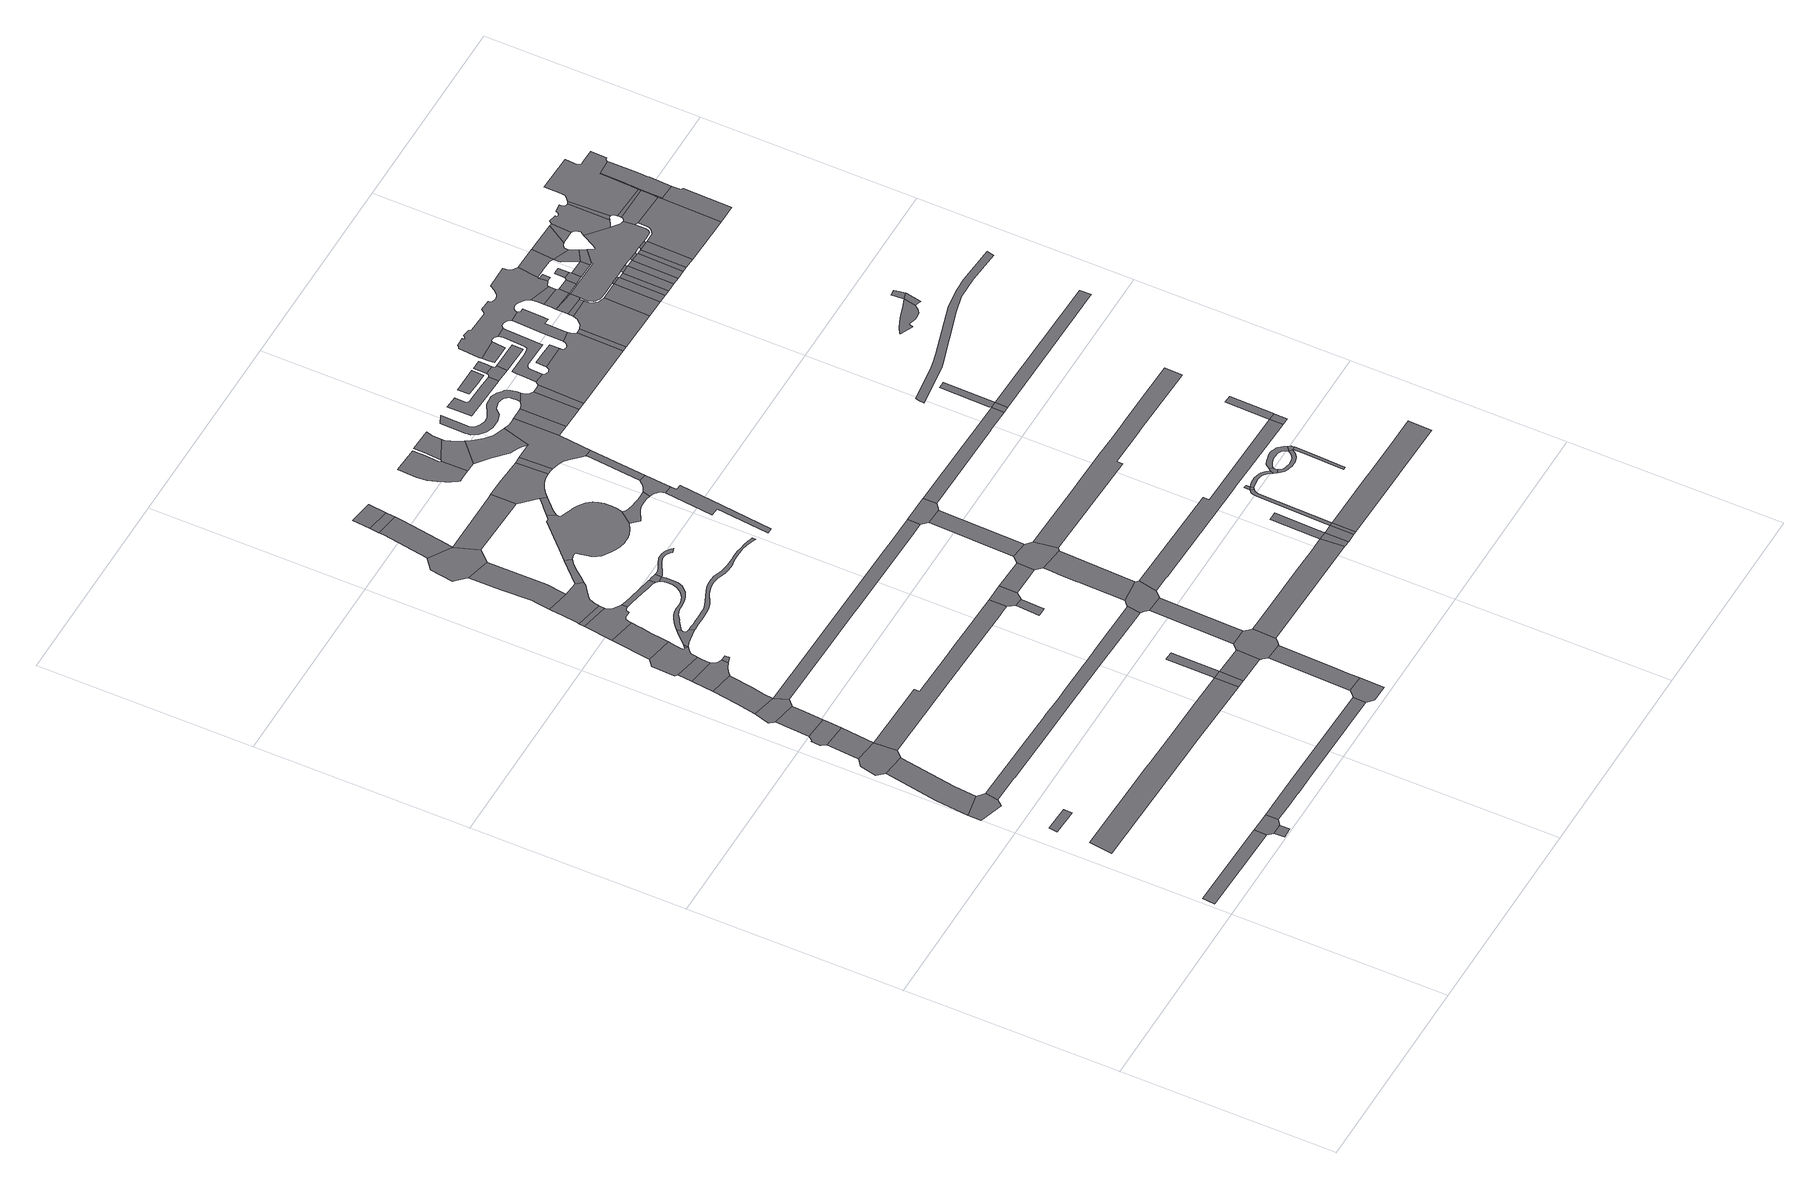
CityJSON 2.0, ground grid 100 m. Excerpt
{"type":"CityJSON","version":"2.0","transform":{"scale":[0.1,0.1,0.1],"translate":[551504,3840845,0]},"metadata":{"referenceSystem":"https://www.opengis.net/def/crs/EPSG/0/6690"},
"CityObjects":{
"road1":{"type":"Road","attributes":{"RoadStructureAttribute.sectionType":"1"},"geometry":[{"type":"MultiSurface","lod":"1","boundaries":[[[0,1,2,3]]]}]},
"road2":{"type":"Road","geometry":[{"type":"MultiSurface","lod":"1","boundaries":[[[4,5,6,7,8]]]}]},
"road3":{"type":"Road","geometry":[{"type":"MultiSurface","lod":"1","boundaries":[[[9,10,11,12,13,14,15,16,17,18]]]}]},
"road4":{"type":"Road","attributes":{"function":"3","RoadStructureAttribute.sectionType":"1"},"geometry":[{"type":"MultiSurface","lod":"1","boundaries":[[[19,20,12,11,21,22]]]}]},
"road5":{"type":"Road","attributes":{"RoadStructureAttribute.sectionType":"1"},"geometry":[{"type":"MultiSurface","lod":"1","boundaries":[[[23,24,25,26]]]}]},
"road6":{"type":"Road","geometry":[{"type":"MultiSurface","lod":"1","boundaries":[[[3,2,23,26,27,28]]]}]},
"road7":{"type":"Road","geometry":[{"type":"MultiSurface","lod":"1","boundaries":[[[29,30,31,19,22,32,33]]]}]},
"road8":{"type":"Road","attributes":{"function":"3","RoadStructureAttribute.sectionType":"1"},"geometry":[{"type":"MultiSurface","lod":"1","boundaries":[[[34,29,33,35]]]}]},
"road9":{"type":"Road","geometry":[{"type":"MultiSurface","lod":"1","boundaries":[[[36,37,38,39,40,41,34,35,42,43,44]]]}]},
"road10":{"type":"Road","attributes":{"function":"3","RoadStructureAttribute.sectionType":"1"},"geometry":[{"type":"MultiSurface","lod":"1","boundaries":[[[45,36,44,46,47]]]}]},
"road11":{"type":"Road","attributes":{"RoadStructureAttribute.sectionType":"1"},"geometry":[{"type":"MultiSurface","lod":"1","boundaries":[[[48,49,50,51,52,53,54,55,56,57,58]]]}]},
"road12":{"type":"Road","geometry":[{"type":"MultiSurface","lod":"1","boundaries":[[[59,60,61,62,45,47,63,64,65,66]]]}]},
"road13":{"type":"Road","attributes":{"function":"3","RoadStructureAttribute.sectionType":"1"},"geometry":[{"type":"MultiSurface","lod":"1","boundaries":[[[67,68,59,66,69,70,71,72]]]}]},
"road14":{"type":"Road","attributes":{"RoadStructureAttribute.sectionType":"1"},"geometry":[{"type":"MultiSurface","lod":"1","boundaries":[[[73,74,28,27,75,76,77,78,79,80]]]}]},
"road15":{"type":"Road","attributes":{"function":"3","RoadStructureAttribute.sectionType":"1"},"geometry":[{"type":"MultiSurface","lod":"1","boundaries":[[[81,82,67,72,83,84,85,86,87,88,89,90]]]}]},
"road16":{"type":"Road","attributes":{"function":"3","RoadStructureAttribute.sectionType":"1"},"geometry":[{"type":"MultiSurface","lod":"1","boundaries":[[[91,81,90,92,93,94]]]}]},
"road17":{"type":"Road","geometry":[{"type":"MultiSurface","lod":"1","boundaries":[[[95,96,97,98,99,91,94,100,101,102,103,104,105,106,107,108,109]]]}]},
"road18":{"type":"Road","geometry":[{"type":"MultiSurface","lod":"1","boundaries":[[[110,111,112,113,87,86]]]}]},
"road19":{"type":"Road","attributes":{"RoadStructureAttribute.sectionType":"1"},"geometry":[{"type":"MultiSurface","lod":"1","boundaries":[[[114,115,116,117,118,119,120,18,17,121,122,123,124,125,126,127,128,129,130,131]]]}]},
"road20":{"type":"Road","attributes":{"function":"3","RoadStructureAttribute.sectionType":"1"},"geometry":[{"type":"MultiSurface","lod":"1","boundaries":[[[132,95,109,133,134,135,136,137,138,139,140]]]}]},
"road21":{"type":"Road","attributes":{"RoadStructureAttribute.sectionType":"1"},"geometry":[{"type":"MultiSurface","lod":"1","boundaries":[[[141,105,104]]]}]},
"road22":{"type":"Road","attributes":{"RoadStructureAttribute.sectionType":"1"},"geometry":[{"type":"MultiSurface","lod":"1","boundaries":[[[142,143,144,145,146,147,33,32,148,149,150,151,152,153]]]}]},
"road23":{"type":"Road","geometry":[{"type":"MultiSurface","lod":"1","boundaries":[[[154,155,156,141,104,157,158,159,160,161,162,163,164]]]}]},
"road24":{"type":"Road","geometry":[{"type":"MultiSurface","lod":"1","boundaries":[[[165,132,140,166,167,168,169,170,171,172,173,174,175,176,177,178]]]}]},
"road25":{"type":"Road","attributes":{"function":"3","RoadStructureAttribute.sectionType":"1"},"geometry":[{"type":"MultiSurface","lod":"1","boundaries":[[[179,165,178,180]]]}]},
"road26":{"type":"Road","geometry":[{"type":"MultiSurface","lod":"1","boundaries":[[[181,182,183,184,185,179,180,186,187,188,189,190,191,192,193]]]}]},
"road27":{"type":"Road","attributes":{"function":"3","RoadStructureAttribute.sectionType":"1"},"geometry":[{"type":"MultiSurface","lod":"1","boundaries":[[[194,195,196,197,181,193,198,199,200,201]]]}]},
"road28":{"type":"Road","attributes":{"RoadStructureAttribute.sectionType":"1"},"geometry":[{"type":"MultiSurface","lod":"1","boundaries":[[[202,203,204,205,206,207,208,209,210,211,212,213,214,215,216,217,218,219,220,221,222,223,224,225,226,227,228,229,230,231,232,233,234,235,154,164]]]}]},
"road29":{"type":"Road","geometry":[{"type":"MultiSurface","lod":"1","boundaries":[[[58,57,236,237]]]}]},
"road30":{"type":"Road","attributes":{"RoadStructureAttribute.sectionType":"1"},"geometry":[{"type":"MultiSurface","lod":"1","boundaries":[[[238,239,240,241,242,243,244,245,246,174,173,247,248,249,250,251,252,253,254,255,256,257,258]]]}]},
"road31":{"type":"Road","geometry":[{"type":"MultiSurface","lod":"1","boundaries":[[[259,260,80,79,261,262,263,264]]]}]},
"road32":{"type":"Road","attributes":{"RoadStructureAttribute.sectionType":"1"},"geometry":[{"type":"MultiSurface","lod":"1","boundaries":[[[265,266,267,268,269,270,58,237]]]}]},
"road33":{"type":"Road","geometry":[{"type":"MultiSurface","lod":"1","boundaries":[[[271,272,273,274,275,276,194,201,277,278]]]}]},
"road34":{"type":"Road","attributes":{"RoadStructureAttribute.sectionType":"1"},"geometry":[{"type":"MultiSurface","lod":"1","boundaries":[[[237,236,279,280]]]}]},
"road35":{"type":"Road","attributes":{"RoadStructureAttribute.sectionType":"1"},"geometry":[{"type":"MultiSurface","lod":"1","boundaries":[[[281,282,283,284,285,66,65,286,287,288,289,290,291,292,293,294,295]]]}]},
"road36":{"type":"Road","attributes":{"RoadStructureAttribute.sectionType":"1"},"geometry":[{"type":"MultiSurface","lod":"1","boundaries":[[[296,191,190,297,298,299,300]]]}]},
"road37":{"type":"Road","geometry":[{"type":"MultiSurface","lod":"1","boundaries":[[[301,302,303,258,257,217,216,304]]]}]},
"road38":{"type":"Road","attributes":{"RoadStructureAttribute.sectionType":"1"},"geometry":[{"type":"MultiSurface","lod":"1","boundaries":[[[305,259,264,306,307,308,309,310]]]}]},
"road39":{"type":"Road","attributes":{"RoadStructureAttribute.sectionType":"1"},"geometry":[{"type":"MultiSurface","lod":"1","boundaries":[[[311,312,313,314,315,316,317,318,319,320,321,322,323,324,325,326,327,328,329,330,331,332,333,334,335,336,337,338,339,340,341,342,343,344,345,346,347,348,349,350,351,352,353,354,355,356,357,358,359,360,361,362,363,364,365,366,367,161,160]]]}]},
"road40":{"type":"Road","attributes":{"function":"3","RoadStructureAttribute.sectionType":"1"},"geometry":[{"type":"MultiSurface","lod":"1","boundaries":[[[368,369,370,271,278,371,372,373]]]}]},
"road41":{"type":"Road","geometry":[{"type":"MultiSurface","lod":"1","boundaries":[[[374,375,376,280,279,377,378,305,310,379,380,381,382,383,384,385]]]}]},
"road42":{"type":"Road","geometry":[{"type":"MultiSurface","lod":"1","boundaries":[[[386,387,388,389,390,391,392,393,394,395,396,397,398,399,400,401,304,216]]]}]},
"road43":{"type":"Road","geometry":[{"type":"MultiSurface","lod":"1","boundaries":[[[402,368,373,403]]]}]},
"road44":{"type":"Road","geometry":[{"type":"MultiSurface","lod":"1","boundaries":[[[404,405,406,407]]]}]},
"road45":{"type":"Road","attributes":{"function":"3","RoadStructureAttribute.sectionType":"1"},"geometry":[{"type":"MultiSurface","lod":"1","boundaries":[[[408,402,403,409]]]}]},
"road46":{"type":"Road","geometry":[{"type":"MultiSurface","lod":"1","boundaries":[[[153,152,404,407,410,411]]]}]},
"road47":{"type":"Road","attributes":{"RoadStructureAttribute.sectionType":"1"},"geometry":[{"type":"MultiSurface","lod":"1","boundaries":[[[412,278,277,413,414]]]}]},
"road48":{"type":"Road","attributes":{"RoadStructureAttribute.sectionType":"1"},"geometry":[{"type":"MultiSurface","lod":"1","boundaries":[[[415,416,417,374,385,418,419,420]]]}]},
"road49":{"type":"Road","geometry":[{"type":"MultiSurface","lod":"1","boundaries":[[[421,422,423,424,425,296,300,426,427,428,429,430,431,432,433,434,435,436,437,438,439,440,441,442,443,444,445,446,447,448,449,450,451,452,453,454,455,456,457,458,459,460,461,462,463,464,465]]]}]},
"road50":{"type":"Road","geometry":[{"type":"MultiSurface","lod":"1","boundaries":[[[466,467,468,131,130,469,415,420,470,471,472]]]}]},
"road51":{"type":"Road","attributes":{"RoadStructureAttribute.sectionType":"1"},"geometry":[{"type":"MultiSurface","lod":"1","boundaries":[[[411,410,473,474,475]]]}]},
"road52":{"type":"Road","geometry":[{"type":"MultiSurface","lod":"1","boundaries":[[[476,477,478,421,465,479,480,481,482,483]]]}]},
"road53":{"type":"Road","attributes":{"RoadStructureAttribute.sectionType":"1"},"geometry":[{"type":"MultiSurface","lod":"1","boundaries":[[[484,485,486,487,488,467,466,489]]]}]},
"road54":{"type":"Road","attributes":{"RoadStructureAttribute.sectionType":"1"},"geometry":[{"type":"MultiSurface","lod":"1","boundaries":[[[490,491,492,493,494,495,448,447,496,497,498,499,500,501,502,503,504,505,506]]]}]},
"road55":{"type":"Road","geometry":[{"type":"MultiSurface","lod":"1","boundaries":[[[507,414,413,476,483,508,509,510,511,512,513]]]}]},
"road56":{"type":"Road","geometry":[{"type":"MultiSurface","lod":"1","boundaries":[[[514,475,474,515,484,489,516,517,518]]]}]},
"road57":{"type":"Road","geometry":[{"type":"MultiSurface","lod":"1","boundaries":[[[519,520,521,522,523,524,525,526,527,528,529,530,531,532,533,534,535,536]]]}]},
"road58":{"type":"Road","attributes":{"RoadStructureAttribute.sectionType":"1"},"geometry":[{"type":"MultiSurface","lod":"1","boundaries":[[[537,538,539,540,541,542,382,381,543,544]]]}]},
"road59":{"type":"Road","attributes":{"RoadStructureAttribute.sectionType":"1"},"geometry":[{"type":"MultiSurface","lod":"1","boundaries":[[[545,546,547,548,549,550,551,552,553]]]}]},
"road60":{"type":"Road","attributes":{"RoadStructureAttribute.sectionType":"1"},"geometry":[{"type":"MultiSurface","lod":"1","boundaries":[[[554,514,518,555]]]}]},
"road61":{"type":"Road","geometry":[{"type":"MultiSurface","lod":"1","boundaries":[[[556,557,558,559,506,505,560,561,545,553,562]]]}]},
"road62":{"type":"Road","attributes":{"RoadStructureAttribute.sectionType":"1"},"geometry":[{"type":"MultiSurface","lod":"1","boundaries":[[[563,513,512,564,565]]]}]},
"road63":{"type":"Road","geometry":[{"type":"MultiSurface","lod":"1","boundaries":[[[566,567,568,569,570,571,530,529,572,573]]]}]},
"road64":{"type":"Road","geometry":[{"type":"MultiSurface","lod":"1","boundaries":[[[574,575,576,577,295,294,578,554,555,579,580,581]]]}]},
"road65":{"type":"Road","attributes":{"RoadStructureAttribute.sectionType":"1"},"geometry":[{"type":"MultiSurface","lod":"1","boundaries":[[[582,583,584,571,570,585,586]]]}]},
"road66":{"type":"Road","attributes":{"RoadStructureAttribute.sectionType":"1"},"geometry":[{"type":"MultiSurface","lod":"1","boundaries":[[[587,556,562,588]]]}]},
"road67":{"type":"Road","attributes":{"RoadStructureAttribute.sectionType":"1"},"geometry":[{"type":"MultiSurface","lod":"1","boundaries":[[[589,590,591,592,573,572,593,594,595,596,597,598]]]}]},
"road68":{"type":"Road","geometry":[{"type":"MultiSurface","lod":"1","boundaries":[[[599,600,598,597,563,565,601,602,603,604,587,588,605,606]]]}]},
"road69":{"type":"Road","geometry":[{"type":"MultiSurface","lod":"1","boundaries":[[[544,543,607,608]]]}]},
"road70":{"type":"Road","attributes":{"RoadStructureAttribute.sectionType":"1"},"geometry":[{"type":"MultiSurface","lod":"1","boundaries":[[[608,607,609,610]]]}]},
"road71":{"type":"Road","attributes":{"RoadStructureAttribute.sectionType":"1"},"geometry":[{"type":"MultiSurface","lod":"1","boundaries":[[[611,612,613,614,615,616,617,618,544,608]]]}]},
"road72":{"type":"Road","geometry":[{"type":"MultiSurface","lod":"1","boundaries":[[[619,606,605,620]]]}]},
"road73":{"type":"Road","geometry":[{"type":"MultiSurface","lod":"1","boundaries":[[[610,609,621,622]]]}]},
"road74":{"type":"Road","geometry":[{"type":"MultiSurface","lod":"1","boundaries":[[[623,624,625,626,627,628,629,630,631,632,633,634,635,636,637,638,639,640,641,642,643,644,645,646,647,648,649,650,651,652,653,654,655,656,657,658]]]}]},
"road75":{"type":"Road","attributes":{"RoadStructureAttribute.sectionType":"1"},"geometry":[{"type":"MultiSurface","lod":"1","boundaries":[[[659,660,661,662,472,471,663,664,665,666,667,668,669,670,671,672,673]]]}]},
"road76":{"type":"Road","geometry":[{"type":"MultiSurface","lod":"1","boundaries":[[[674,675,658,657,676,619,620,677,678]]]}]},
"road77":{"type":"Road","geometry":[{"type":"MultiSurface","lod":"1","boundaries":[[[679,680,681,682,683,610,622,684,685,686,687]]]}]},
"road78":{"type":"Road","geometry":[{"type":"MultiSurface","lod":"1","boundaries":[[[688,689,690,691,692,693,694,695,696,697,698,699,700,701]]]}]},
"road79":{"type":"Road","attributes":{"RoadStructureAttribute.sectionType":"1"},"geometry":[{"type":"MultiSurface","lod":"1","boundaries":[[[702,703,704,581,580,705,706,707,708,709]]]}]},
"road80":{"type":"Road","geometry":[{"type":"MultiSurface","lod":"1","boundaries":[[[710,678,677,711,712]]]}]},
"road81":{"type":"Road","geometry":[{"type":"MultiSurface","lod":"1","boundaries":[[[713,714,715,716,717]]]}]},
"road82":{"type":"Road","geometry":[{"type":"MultiSurface","lod":"1","boundaries":[[[718,679,687,719]]]}]},
"road83":{"type":"Road","geometry":[{"type":"MultiSurface","lod":"1","boundaries":[[[720,721,679,718]]]}]},
"road84":{"type":"Road","attributes":{"RoadStructureAttribute.sectionType":"1"},"geometry":[{"type":"MultiSurface","lod":"1","boundaries":[[[722,723,724,725,726,727,728,729,517,516,730,731,732,733,734,735,736]]]}]},
"road85":{"type":"Road","geometry":[{"type":"MultiSurface","lod":"1","boundaries":[[[737,738,739,740,741,718,719,742,743,744,745,746,747,748]]]}]},
"road86":{"type":"Road","geometry":[{"type":"MultiSurface","lod":"1","boundaries":[[[749,750,694,693,751,752,753,754,755]]]}]},
"road87":{"type":"Road","geometry":[{"type":"MultiSurface","lod":"1","boundaries":[[[756,757,758,749,755]]]}]},
"road88":{"type":"Road","geometry":[{"type":"MultiSurface","lod":"1","boundaries":[[[759,748,747,760,761,762,763]]]}]},
"road89":{"type":"Road","attributes":{"RoadStructureAttribute.sectionType":"1"},"geometry":[{"type":"MultiSurface","lod":"1","boundaries":[[[764,765,766,767,622,621,768,769,770]]]}]},
"road90":{"type":"Road","attributes":{"RoadStructureAttribute.sectionType":"1"},"geometry":[{"type":"MultiSurface","lod":"1","boundaries":[[[771,772,773,774,775,776,777,778,779,780,781,782,783,784,785,786,712,711,787,788]]]}]},
"road91":{"type":"Road","geometry":[{"type":"MultiSurface","lod":"1","boundaries":[[[789,790,752,751]]]}]},
"road92":{"type":"Road","geometry":[{"type":"MultiSurface","lod":"1","boundaries":[[[791,792,793,794,795,796,797,798,799,800,761,760,801,802,803,804,805,806,807,808,809,810,811]]]}]},
"road93":{"type":"Road","geometry":[{"type":"MultiSurface","lod":"1","boundaries":[[[812,813,814,815,816,817]]]}]},
"road94":{"type":"Road","geometry":[{"type":"MultiSurface","lod":"1","boundaries":[[[818,819,820,821,822,823,824,825,826,827,828,829,830,831,832,833,834,835,786,785]]]}]},
"road95":{"type":"Road","geometry":[{"type":"MultiSurface","lod":"1","boundaries":[[[836,837,838,839,840,841,842,843,844,845,846,847,848,759,763,849,850,851,852,853,854,855,856,857,858,859,860,861,862,863,791,864]]]}]},
"road96":{"type":"Road","geometry":[{"type":"MultiSurface","lod":"1","boundaries":[[[865,866,867,779,778]]]}]},
"road97":{"type":"Road","geometry":[{"type":"MultiSurface","lod":"1","boundaries":[[[868,869,870,871,872,873]]]}]},
"road98":{"type":"Road","geometry":[{"type":"MultiSurface","lod":"1","boundaries":[[[874,875,864,791,811,868,873]]]}]},
"road99":{"type":"Road","geometry":[{"type":"MultiSurface","lod":"1","boundaries":[[[709,708,876,877]]]}]},
"road100":{"type":"Road","geometry":[{"type":"MultiSurface","lod":"1","boundaries":[[[878,879,880,881,709,877]]]}]},
"road101":{"type":"Road","geometry":[{"type":"MultiSurface","lod":"1","boundaries":[[[788,787,882,883]]]}]},
"road102":{"type":"Road","geometry":[{"type":"MultiSurface","lod":"1","boundaries":[[[884,885,886,887,888,889,890,891,892,893,894,773,772]]]}]},
"road103":{"type":"Road","geometry":[{"type":"MultiSurface","lod":"1","boundaries":[[[673,672,895,896]]]}]},
"road104":{"type":"Road","geometry":[{"type":"MultiSurface","lod":"1","boundaries":[[[897,898,899,900,901,902,903,904,905,906,907,908,909,910,911,912,913,914,915,916,917,918,919,920,921,922,923,924,925,926,927,817,816,928,929,827,826,930,931,932,892,891,933,934,935,936,937,938,939,940,941,942,943,944,945,946,947,948,949]]]}]},
"road105":{"type":"Road","geometry":[{"type":"MultiSurface","lod":"1","boundaries":[[[950,951,952,953,954,673,896]]]}]},
"road106":{"type":"Road","geometry":[{"type":"MultiSurface","lod":"1","boundaries":[[[955,956,957,958,883,882,959,960,961,962,963,964,965,966,967,968,969,970,971]]]}]},
"road107":{"type":"Road","attributes":{"RoadStructureAttribute.sectionType":"1"},"geometry":[{"type":"MultiSurface","lod":"1","boundaries":[[[972,955,971,973]]]}]},
"road108":{"type":"Road","geometry":[{"type":"MultiSurface","lod":"1","boundaries":[[[974,975,972,973,976,977]]]}]},
"road109":{"type":"Road","attributes":{"RoadStructureAttribute.sectionType":"1"},"geometry":[{"type":"MultiSurface","lod":"1","boundaries":[[[974,977,978]]]}]},
"road110":{"type":"Road","geometry":[{"type":"MultiSurface","lod":"1","boundaries":[[[979,980,974,978,981,982,983]]]}]},
"road111":{"type":"Road","geometry":[{"type":"MultiSurface","lod":"1","boundaries":[[[939,984,979,983,985,986,940]]]}]},
"road112":{"type":"Road","attributes":{"RoadStructureAttribute.sectionType":"1"},"geometry":[{"type":"MultiSurface","lod":"1","boundaries":[[[987,960,959,988,989]]]}]},
"road113":{"type":"Road","geometry":[{"type":"MultiSurface","lod":"1","boundaries":[[[981,978,990,991]]]}]},
"road114":{"type":"Road","attributes":{"RoadStructureAttribute.sectionType":"1"},"geometry":[{"type":"MultiSurface","lod":"1","boundaries":[[[992,877,876,993,994,995]]]}]},
"road115":{"type":"Road","geometry":[{"type":"MultiSurface","lod":"1","boundaries":[[[996,997,998,944,943]]]}]},
"road116":{"type":"Road","geometry":[{"type":"MultiSurface","lod":"1","boundaries":[[[989,988,999,1000]]]}]},
"road117":{"type":"Road","geometry":[{"type":"MultiSurface","lod":"1","boundaries":[[[1001,1002,991,990,1003,1004,1005,1006,1007]]]}]},
"road118":{"type":"Road","attributes":{"RoadStructureAttribute.sectionType":"1"},"geometry":[{"type":"MultiSurface","lod":"1","boundaries":[[[1008,1009,1010,1011,1012,1013,1014,1015,1016,1017,1018,1019,1020,1021,1022,1023,1024,1025,1026,1027,1028]]]}]},
"road119":{"type":"Road","geometry":[{"type":"MultiSurface","lod":"1","boundaries":[[[1029,1030,1031,1032,1001,1007]]]}]},
"road120":{"type":"Road","geometry":[{"type":"MultiSurface","lod":"1","boundaries":[[[1033,1034,989,1000,1035,1036]]]}]},
"road121":{"type":"Road","attributes":{"RoadStructureAttribute.sectionType":"1"},"geometry":[{"type":"MultiSurface","lod":"1","boundaries":[[[1037,1038,1039,1000,999,1040,1041]]]}]},
"road122":{"type":"Road","attributes":{"RoadStructureAttribute.sectionType":"1"},"geometry":[{"type":"MultiSurface","lod":"1","boundaries":[[[1042,1043,1044,1045,1046,1047,1048,1049,1050,1051,1052,1053,1054,1055,1056,1057]]]}]},
"road123":{"type":"Road","attributes":{"RoadStructureAttribute.sectionType":"1"},"geometry":[{"type":"MultiSurface","lod":"1","boundaries":[[[1058,1059,949,948,1060,1061,1062,1063,1064,1065,1066]]]}]},
"road124":{"type":"Road","geometry":[{"type":"MultiSurface","lod":"1","boundaries":[[[1067,1068,1041,1040,1069]]]}]},
"road125":{"type":"Road","geometry":[{"type":"MultiSurface","lod":"1","boundaries":[[[1070,1071,1005,1004,1072,1073]]]}]},
"road126":{"type":"Road","geometry":[{"type":"MultiSurface","lod":"1","boundaries":[[[1074,1075,1076,1077,1078,1079,1080,1068,1067]]]}]},
"road127":{"type":"Road","attributes":{"RoadStructureAttribute.sectionType":"1"},"geometry":[{"type":"MultiSurface","lod":"1","boundaries":[[[1081,1082,1083,1067,1069,1084,1085]]]}]},
"road128":{"type":"Road","geometry":[{"type":"MultiSurface","lod":"1","boundaries":[[[1065,1086,1087,1088,1073,1089,1090,1091]]]}]},
"road129":{"type":"Road","geometry":[{"type":"MultiSurface","lod":"1","boundaries":[[[1092,1093,1094,1095,1096,1097,1098,1099,1100,1101,1102,1103,1104,1105,1106,977,976,1107,1108,1109,1110,1111,1112,1113,1114,1115,1116,1117,1033,1036,1118,1119,1120,1078,1077,1121,1122,1123,1124,1125,1126,1127,1128,1129,1130,1131,1132,1133,1134,1135,1136,1137,1138,1139,1140,1141]]]}]},
"road130":{"type":"Road","geometry":[{"type":"MultiSurface","lod":"1","boundaries":[[[1085,1084,1142,1143]]]}]},
"road131":{"type":"Road","geometry":[{"type":"MultiSurface","lod":"1","boundaries":[[[1089,1073,1072,1103,1102]]]}]},
"road132":{"type":"Road","geometry":[{"type":"MultiSurface","lod":"1","boundaries":[[[1144,1042,1057,1145]]]}]},
"road133":{"type":"Road","geometry":[{"type":"MultiSurface","lod":"1","boundaries":[[[1146,1147,1042,1144]]]}]},
"road134":{"type":"Road","attributes":{"RoadStructureAttribute.sectionType":"1"},"geometry":[{"type":"MultiSurface","lod":"1","boundaries":[[[1148,1149,1143,1142,1150]]]}]},
"road135":{"type":"Road","geometry":[{"type":"MultiSurface","lod":"1","boundaries":[[[1122,1151,1152,1085,1143,1153,1154,1155,1123]]]}]},
"road136":{"type":"Road","geometry":[{"type":"MultiSurface","lod":"1","boundaries":[[[1066,1065,1091,1156,1157,1158,1159,1160,1161]]]}]},
"road137":{"type":"Road","geometry":[{"type":"MultiSurface","lod":"1","boundaries":[[[1148,1150,1162,1163]]]}]},
"road138":{"type":"Road","geometry":[{"type":"MultiSurface","lod":"1","boundaries":[[[1126,1164,1165,1166,1148,1163,1167,1168,1169,1127]]]}]},
"road139":{"type":"Road","geometry":[{"type":"MultiSurface","lod":"1","boundaries":[[[1170,1161,1160,1171,1172,1173]]]}]},
"road140":{"type":"Road","geometry":[{"type":"MultiSurface","lod":"1","boundaries":[[[1174,1175,1176,1177,1178,1179,1180,1181,1182,1183,1184,1185,1173,1172,1186,1187,1188,1189,1190,1092,1141,1191,1192,1193]]]}]},
"road141":{"type":"Road","geometry":[{"type":"MultiSurface","lod":"1","boundaries":[[[1194,1195,1196,1197,1198,1199,1200,1201,1202,1203,1204,1205,1163,1162,1206,1207,1208]]]}]},
"road142":{"type":"Road","geometry":[{"type":"MultiSurface","lod":"1","boundaries":[[[1209,1193,1192,1210,1211]]]}]},
"road143":{"type":"Road","geometry":[{"type":"MultiSurface","lod":"1","boundaries":[[[1212,1213,1214,1215,1135,1134,1194,1208,1216,1217]]]}]},
"road144":{"type":"Road","attributes":{"RoadStructureAttribute.sectionType":"1"},"geometry":[{"type":"MultiSurface","lod":"1","boundaries":[[[1218,1219,1212,1217,1220]]]}]},
"road145":{"type":"Road","geometry":[{"type":"MultiSurface","lod":"1","boundaries":[[[1221,1207,1206,1222,1223,1224,1225,1226]]]}]},
"road146":{"type":"Road","geometry":[{"type":"MultiSurface","lod":"1","boundaries":[[[1227,1228,1229,1230,1231,1209,1211,1232,1233,1218,1220,1234,1235,1236,1237,1238,1239,1240,1241,1242,1243,1244,1245,1246,1247]]]}]},
"road147":{"type":"Road","attributes":{"RoadStructureAttribute.sectionType":"1"},"geometry":[{"type":"MultiSurface","lod":"1","boundaries":[[[1248,1249,1250,1251,1252,1239,1238,1253,1254,1255,1256,1257,1258,1221,1226]]]}]}
},
"vertices":[
[27,147,0],[22,88,0],[466,78,0],[467,136,0],
[210,843,0],[210,862,0],[211,883,0],[91,888,0],[87,849,0],
[130,1222,0],[123,1228,0],[114,1236,0],[3,1216,0],[1,1155,0],[111,1121,0],[125,1136,0],[130,1142,0],[136,1149,0],[144,1209,0],
[57,1624,0],[16,1368,0],[121,1342,0],[165,1611,0],
[487,55,0],[488,7,0],[538,8,0],[537,55,0],
[564,75,0],[565,134,0],
[79,1762,0],[47,1735,0],[28,1656,0],[194,1642,0],[188,1748,0],
[91,1913,0],[204,1905,0],
[100,2001,0],[81,1978,0],[78,1979,0],[75,1938,0],[77,1934,0],[81,1929,0],[205,1930,0],[208,1973,0],[209,1993,0],
[108,2160,0],[214,2083,0],[217,2139,0],
[959,680,0],[820,684,0],[613,690,0],[578,691,0],[330,697,0],[94,704,0],[80,595,0],[676,578,0],[821,574,0],[1154,563,0],[1156,673,0],
[112,2255,0],[89,2185,0],[93,2180,0],[103,2166,0],[222,2144,0],[236,2158,0],[247,2168,0],[222,2230,0],
[143,2467,0],[128,2347,0],[222,2231,0],[227,2279,0],[239,2335,0],[253,2447,0],
[826,129,0],[620,133,0],[656,73,0],[735,71,0],[737,71,0],[826,69,0],[1316,59,0],[1319,119,0],
[156,2570,0],[155,2560,0],[255,2448,0],[272,2463,0],[291,2475,0],[317,2486,0],[319,2518,0],[304,2523,0],[291,2534,0],[283,2549,0],
[163,2637,0],[282,2571,0],[286,2601,0],[287,2612,0],
[185,2781,0],[180,2777,0],[177,2774,0],[154,2756,0],[151,2648,0],[288,2623,0],[292,2644,0],[294,2649,0],[304,2660,0],[321,2672,0],[310,2683,0],[301,2682,0],[300,2696,0],[303,2722,0],[309,2757,0],
[340,2493,0],[345,2494,0],[345,2516,0],[339,2516,0],
[1061,1183,0],[1059,1183,0],[815,1189,0],[763,1190,0],[645,1194,0],[643,1194,0],[501,1198,0],[277,1145,0],[278,1145,0],[584,1136,0],[592,1136,0],[593,1136,0],[594,1136,0],[635,1135,0],[816,1130,0],[990,1125,0],[1342,1114,0],[1349,1176,0],
[210,2966,0],[315,2802,0],[320,2843,0],[323,2861,0],[327,2883,0],[327,2887,0],[331,2919,0],[333,2930,0],[334,2941,0],
[323,2694,0],
[1052,1700,0],[1017,1701,0],[810,1706,0],[754,1707,0],[532,1713,0],[532,1739,0],[645,1630,0],[811,1626,0],[1076,1618,0],[1077,1618,0],[1123,1617,0],[1124,1698,0],
[383,2759,0],[367,2742,0],[342,2716,0],[342,2681,0],[363,2686,0],[388,2690,0],[418,2693,0],[407,2715,0],[397,2718,0],[388,2729,0],[390,2741,0],
[228,3103,0],[338,2960,0],[339,2962,0],[342,2973,0],[354,2979,0],[384,2978,0],[388,2993,0],[396,2997,0],[409,2997,0],[406,3024,0],[387,3035,0],[374,3047,0],[362,3062,0],[356,3077,0],
[232,3130,0],[358,3104,0],
[250,3275,0],[244,3229,0],[244,3228,0],[242,3217,0],[234,3140,0],[365,3134,0],[376,3159,0],[404,3182,0],[435,3206,0],[448,3221,0],[425,3249,0],[371,3253,0],[356,3254,0],
[255,3652,0],[256,3502,0],[261,3362,0],[258,3339,0],[361,3304,0],[365,3325,0],[369,3352,0],[366,3623,0],
[412,2757,0],[434,2772,0],[437,2773,0],[462,2791,0],[489,2802,0],[517,2803,0],[541,2804,0],[545,2806,0],[565,2812,0],[592,2826,0],[615,2852,0],[624,2878,0],[626,2909,0],[624,2932,0],[621,2951,0],[596,2946,0],[603,2928,0],[605,2911,0],[603,2888,0],[598,2868,0],[589,2852,0],[575,2838,0],[560,2827,0],[541,2820,0],[533,2818,0],[519,2815,0],[495,2815,0],[475,2814,0],[454,2808,0],[438,2801,0],[436,2800,0],[418,2787,0],[402,2775,0],[394,2769,0],
[1193,562,0],[1196,672,0],
[581,2989,0],[547,2995,0],[542,2996,0],[520,3000,0],[504,3003,0],[482,3007,0],[477,3008,0],[468,3009,0],[431,3017,0],[434,2993,0],[472,2986,0],[475,2985,0],[498,2980,0],[505,2978,0],[522,2975,0],[526,2974,0],[543,2971,0],[554,2969,0],[569,2966,0],[584,2959,0],[582,2988,0],
[1348,147,0],[1328,127,0],[1328,48,0],[1345,33,0],[1426,31,0],[1428,143,0],
[1199,896,0],[1199,898,0],[1177,899,0],[1159,899,0],[1159,896,0],[1157,688,0],
[274,3854,0],[230,3816,0],[224,3811,0],[206,3701,0],[211,3696,0],[253,3655,0],[416,3680,0],[377,3788,0],
[1332,557,0],[1337,667,0],
[1347,2204,0],[1252,2206,0],[1180,2208,0],[805,2216,0],[538,2222,0],[308,2167,0],[542,2162,0],[543,2162,0],[805,2157,0],[829,2156,0],[920,2154,0],[1225,2148,0],[1280,2146,0],[1373,2144,0],[1373,2203,0],
[522,3348,0],[464,3239,0],[491,3272,0],[518,3303,0],[541,3321,0],
[611,2983,0],[609,2984,0],[604,2985,0],[624,2981,0],
[1358,530,0],[1429,156,0],[1430,187,0],[1431,222,0],[1432,278,0],[1439,524,0],
[423,2693,0],[453,2694,0],[481,2694,0],[509,2694,0],[535,2696,0],[556,2699,0],[574,2705,0],[594,2715,0],[616,2728,0],[621,2731,0],[628,2735,0],[660,2744,0],[679,2746,0],[700,2746,0],[719,2743,0],[759,2728,0],[780,2726,0],[800,2725,0],[813,2725,0],[835,2728,0],[860,2730,0],[886,2729,0],[915,2727,0],[940,2722,0],[959,2717,0],[978,2710,0],[987,2706,0],[987,2721,0],[981,2723,0],[963,2729,0],[942,2734,0],[918,2736,0],[895,2740,0],[866,2741,0],[845,2741,0],[816,2741,0],[807,2741,0],[800,2742,0],[786,2744,0],[766,2748,0],[747,2755,0],[725,2761,0],[704,2764,0],[684,2764,0],[662,2761,0],[636,2752,0],[610,2741,0],[609,2741,0],[584,2730,0],[562,2721,0],[542,2715,0],[518,2714,0],[495,2714,0],[469,2714,0],[444,2714,0],[426,2715,0],[423,2715,0],
[313,4094,0],[311,4071,0],[277,3856,0],[384,3820,0],[418,4043,0],[422,4077,0],
[1361,692,0],[1342,673,0],[1341,672,0],[1337,552,0],[1339,550,0],[1459,543,0],[1463,547,0],[1469,553,0],[1474,662,0],[1468,667,0],[1462,673,0],[1444,692,0],
[628,2952,0],[650,2963,0],[678,2979,0],[699,2990,0],[719,2996,0],[739,2993,0],[762,2979,0],[767,2974,0],[787,2981,0],[780,2989,0],[760,3004,0],[738,3011,0],[712,3010,0],[685,3000,0],[662,2988,0],[643,2981,0],
[317,4139,0],[426,4122,0],
[1146,1585,0],[1140,1475,0],[1180,1473,0],[1186,1582,0],
[326,4223,0],[435,4206,0],
[1210,1614,0],[1211,1696,0],
[691,3787,0],[714,3670,0],[714,3787,0],
[1372,1086,0],[1366,874,0],[1366,873,0],[1445,741,0],[1451,965,0],[1455,1081,0],
[714,3530,0],[696,3513,0],[684,3513,0],[598,3425,0],[569,3396,0],[553,3325,0],[557,3327,0],[570,3327,0],[581,3327,0],[582,3321,0],[583,3302,0],[588,3279,0],[593,3260,0],[602,3240,0],[616,3224,0],[628,3215,0],[648,3201,0],[653,3199,0],[670,3190,0],[695,3180,0],[724,3175,0],[726,3175,0],[751,3175,0],[775,3179,0],[795,3187,0],[799,3189,0],[830,3207,0],[873,3264,0],[877,3273,0],[881,3292,0],[884,3320,0],[883,3333,0],[882,3351,0],[877,3375,0],[868,3396,0],[850,3419,0],[831,3435,0],[817,3443,0],[804,3451,0],[792,3454,0],[777,3460,0],[756,3467,0],[741,3473,0],[734,3482,0],[735,3496,0],
[1488,1212,0],[1375,1201,0],[1356,1183,0],[1356,1102,0],[1473,1103,0],[1481,1112,0],[1500,1199,0],
[1289,1612,0],[1357,1610,0],[1361,1692,0],
[787,3598,0],[777,3586,0],[746,3559,0],[747,3513,0],[767,3536,0],[787,3556,0],[791,3560,0],[807,3574,0],
[1385,1582,0],[1384,1542,0],[1383,1510,0],[1380,1421,0],[1380,1420,0],[1501,1569,0],
[990,3237,0],[962,3238,0],[948,3240,0],[927,3242,0],[905,3246,0],[890,3251,0],[858,3178,0],[864,3172,0],[866,3173,0],[882,3181,0],[898,3192,0],[914,3201,0],[932,3207,0],[957,3209,0],[982,3207,0],[1002,3203,0],[1015,3239,0],
[789,3786,0],[827,3593,0],[848,3609,0],[870,3620,0],[896,3629,0],[927,3631,0],[921,3778,0],
[1387,1720,0],[1377,1590,0],[1513,1581,0],[1496,1687,0],[1469,1712,0],
[664,4191,0],[660,4101,0],[666,4056,0],[679,4016,0],[692,3986,0],[704,3965,0],[707,3961,0],[719,3941,0],[726,3933,0],[739,3933,0],[788,3932,0],[788,4052,0],[787,4054,0],[781,4060,0],[783,4090,0],[785,4141,0],[786,4154,0],[787,4184,0],
[2051,648,0],[2006,649,0],[1989,649,0],[1846,653,0],[1733,655,0],[1544,660,0],[2059,539,0],[2051,649,0],
[1052,3155,0],[1029,2927,0],[1067,2923,0],[1042,2677,0],[1069,2675,0],[1095,2921,0],[1115,3120,0],[1088,3123,0],[1090,3150,0],
[1398,2117,0],[1478,2113,0],
[1065,3278,0],[1060,3273,0],[1049,3259,0],[1034,3248,0],[1024,3197,0],[1045,3177,0],[1101,3273,0],
[953,3779,0],[943,3630,0],[958,3628,0],
[921,4043,0],[910,4064,0],[906,4073,0],[898,4096,0],[898,4109,0],[796,4057,0],[835,3931,0],[935,4021,0],
[1478,2201,0],[1440,2202,0],[1434,2202,0],[1380,2203,0],[1378,2138,0],[1492,2125,0],[1507,2139,0],[1507,2200,0],
[802,4187,0],[799,4127,0],[799,4118,0],[900,4156,0],[907,4183,0],
[1091,3541,0],[1125,3537,0],
[1052,3915,0],[1017,3929,0],[984,3956,0],[951,3994,0],[898,3881,0],[961,3822,0],[971,3819,0],[1006,3802,0],[1034,3779,0],[1070,3909,0],
[1125,3900,0],[1097,3900,0],[992,3620,0],[1016,3608,0],[1041,3589,0],[1089,3539,0],[1139,3691,0],[1138,3900,0],
[2090,538,0],[2091,647,0],
[2136,537,0],[2137,646,0],
[2091,650,0],[2091,676,0],[2096,876,0],[2096,881,0],[2076,882,0],[2056,882,0],[2056,875,0],[2052,679,0],
[1200,3901,0],[1199,3689,0],
[2153,537,0],[2154,646,0],
[1279,3954,0],[1279,3964,0],[1274,3987,0],[1261,4007,0],[1255,4011,0],[1236,4026,0],[1208,4039,0],[1181,4038,0],[1158,4034,0],[1156,4033,0],[1119,4013,0],[1094,4000,0],[1069,3997,0],[1044,4005,0],[1024,4022,0],[1013,4044,0],[1017,4174,0],[975,4156,0],[974,4036,0],[974,4033,0],[976,4014,0],[994,3987,0],[1022,3964,0],[1052,3952,0],[1097,3953,0],[1122,3960,0],[1129,3963,0],[1156,3991,0],[1189,3998,0],[1216,3991,0],[1220,3988,0],[1237,3969,0],[1238,3951,0],[1239,3936,0],[1237,3921,0],[1279,3942,0],
[2555,1142,0],[2552,1142,0],[2039,1155,0],[2040,1184,0],[1572,1110,0],[1573,1109,0],[1853,1101,0],[1854,1101,0],[2147,1093,0],[2148,1093,0],[2149,1093,0],[2195,1092,0],[2308,1088,0],[2556,1081,0],[2557,1142,0],
[1290,3909,0],[1282,3924,0],[1222,3909,0],[1307,3686,0],[1310,3897,0],
[2165,1031,0],[2153,1019,0],[2148,1008,0],[2145,989,0],[2137,666,0],[2162,990,0],[2164,1003,0],[2166,1009,0],[2176,1018,0],
[1072,4172,0],[1073,4060,0],[1159,4057,0],[1262,4053,0],[1292,4052,0],[1299,4052,0],[1300,4100,0],[1288,4099,0],[1248,4101,0],[1161,4105,0],[1143,4105,0],[1130,4115,0],[1130,4128,0],[1130,4169,0],
[2088,2187,0],[1917,2191,0],[1848,2192,0],[1977,2131,0],[1978,2131,0],[2062,2130,0],[2091,2129,0],[2092,2187,0],
[1335,3895,0],[1347,3685,0],[1352,3898,0],
[1177,4178,0],[1178,4126,0],[1242,4122,0],[1298,4120,0],[1300,4177,0],
[2181,1039,0],[2185,1024,0],
[2180,1058,0],[2166,1058,0],
[2498,1661,0],[2263,1667,0],[2261,1667,0],[2155,1669,0],[2059,1672,0],[1870,1677,0],[1847,1677,0],[1590,1685,0],[2057,1564,0],[2058,1592,0],[2244,1587,0],[2260,1587,0],[2609,1577,0],[2614,1577,0],[2616,1658,0],
[2289,1021,0],[2269,1037,0],[2256,1043,0],[2232,1047,0],[2202,1045,0],[2205,1029,0],[2231,1031,0],[2251,1028,0],[2261,1024,0],[2277,1010,0],[2292,991,0],[2300,1007,0],
[1313,4115,0],[1310,4105,0],[1369,4049,0],[1370,4098,0],[1360,4100,0],[1358,4110,0],[1358,4113,0],
[1359,4150,0],[1360,4175,0],[1315,4177,0],
[2308,1017,0],[2302,976,0],[2318,986,0],[2317,997,0],[2319,1003,0],
[2691,636,0],[2472,640,0],[2455,641,0],[2453,641,0],[2523,529,0],[2806,523,0],[2809,634,0],
[1675,3906,0],[1672,3926,0],[1620,3918,0],[1615,3903,0],[1602,3893,0],[1587,3892,0],[1577,3897,0],[1577,3915,0],[1460,3914,0],[1458,3910,0],[1452,3899,0],[1444,3896,0],[1437,3893,0],[1422,3898,0],[1415,3908,0],[1365,3913,0],[1684,3676,0],[1687,3891,0],
[1503,4044,0],[1505,4097,0],
[2434,991,0],[2421,973,0],[2404,961,0],[2387,956,0],[2368,955,0],[2366,955,0],[2355,957,0],[2344,959,0],[2333,965,0],[2326,971,0],[2308,967,0],[2323,952,0],[2339,944,0],[2346,943,0],[2363,939,0],[2367,939,0],[2390,940,0],[2412,947,0],[2416,949,0],[2432,961,0],[2447,980,0],
[1381,4138,0],[1383,4115,0],[1478,4114,0],[1482,4169,0],[1482,4176,0],[1380,4170,0],
[1418,3965,0],[1419,3976,0],[1424,3983,0],[1434,3988,0],[1447,3988,0],[1523,3986,0],[1561,3985,0],[1570,4162,0],[1570,4172,0],[1522,4169,0],[1527,4147,0],[1521,4047,0],[1516,4032,0],[1498,4027,0],[1478,4026,0],[1371,4028,0],[1370,4003,0],[1367,3961,0],
[2447,1021,0],[2432,1039,0],[2424,1045,0],[2423,1045,0],[2403,1053,0],[2402,1053,0],[2391,1054,0],[2369,1052,0],[2368,1052,0],[2364,1051,0],[2341,1046,0],[2326,1039,0],[2321,1034,0],[2322,1007,0],[2330,1015,0],[2344,1022,0],[2345,1023,0],[2353,1025,0],[2364,1027,0],[2368,1027,0],[2370,1027,0],[2385,1027,0],[2390,1027,0],[2401,1025,0],[2404,1024,0],[2409,1022,0],[2416,1018,0],[2427,1004,0],[2454,1010,0],
[1577,3960,0],[1510,3962,0],[1462,3964,0],
[2450,980,0],[2449,916,0],[2444,742,0],[2457,742,0],[2462,903,0],[2464,979,0],
[2464,990,0],[2464,995,0],
[2123,2129,0],[2124,2186,0],
[2129,2428,0],[2113,2428,0],[2097,2428,0],[2092,2197,0],
[1709,3676,0],[1712,3891,0],
[1672,3941,0],[1673,4016,0],[1673,4033,0],[1701,4031,0],[1703,4070,0],[1707,4151,0],[1687,4151,0],[1680,4161,0],[1627,4160,0],[1622,4002,0],[1621,3952,0],
[2591,1080,0],[2592,1140,0],
[1885,4288,0],[1874,4305,0],[1870,4328,0],[1760,4326,0],[1747,4303,0],[1733,4287,0],[1724,4280,0],[1721,4279,0],[1709,4275,0],[1701,4275,0],[1688,4280,0],[1683,4284,0],[1677,4296,0],[1626,4299,0],[1619,4288,0],[1611,4281,0],[1598,4277,0],[1505,4282,0],[1499,4285,0],[1497,4292,0],[1461,4297,0],[1456,4290,0],[1452,4287,0],[1450,4285,0],[1443,4284,0],[1443,4296,0],[1400,4293,0],[1397,4288,0],[1388,4283,0],[1379,4185,0],[1379,4180,0],[1489,4184,0],[1509,4182,0],[1582,4185,0],[1599,4185,0],[1617,4178,0],[1682,4173,0],[1692,4186,0],[1707,4189,0],[1722,4184,0],[1732,4181,0],[1752,4167,0],[1765,4144,0],[1866,4115,0],[1869,4123,0],[1886,4129,0],[1894,4133,0],[1889,4170,0],[1885,4170,0],[1885,4172,0],[1889,4175,0],[1893,4178,0],[1904,4275,0],
[2592,1150,0],[2595,1348,0],[2577,1349,0],[2560,1349,0],[2557,1155,0],
[1764,3947,0],[1755,3923,0],[1754,3922,0],[1735,3901,0],[1910,3670,0],[1915,3883,0],[1900,3886,0],[1899,3886,0],[1894,3889,0],[1881,3894,0],[1880,3895,0],[1874,3903,0],[1868,3910,0],[1864,3918,0],[1862,3923,0],[1862,3936,0],[1862,3947,0],
[1765,3973,0],[1861,3968,0],
[1767,4028,0],[1766,3996,0],[1870,3976,0],[1871,4015,0],
[1870,4022,0],
[1769,4085,0],[1768,4053,0],[1876,4070,0],[1869,4073,0],[1865,4080,0],
[1770,4114,0],[1865,4104,0],[1865,4105,0],
[1927,3883,0],[1999,3668,0],[2002,3883,0],
[1932,4022,0],[1933,4068,0],
[2360,2181,0],[2712,2119,0],[2846,2116,0],[2846,2170,0],
[1907,4133,0],[1916,4134,0],[1917,4169,0],
[2042,3667,0],[2045,3880,0],
[1941,4077,0],[1938,4072,0],[1969,4021,0],[1976,4021,0],[1978,4066,0],[1976,4070,0],[1976,4077,0],
[2682,2619,0],[2620,2618,0],[2582,2615,0],[2512,2604,0],[2253,2527,0],[2229,2522,0],[2225,2521,0],[2181,2511,0],[2131,2503,0],[1994,2487,0],[1991,2466,0],[1989,2444,0],[1994,2445,0],[2199,2471,0],[2235,2482,0],[2356,2518,0],[2508,2564,0],[2590,2583,0],[2700,2584,0],[2860,2573,0],[2866,2607,0],
[1976,4126,0],[1960,4127,0],[1944,4127,0],[1942,4087,0],
[2007,3892,0],[2005,3887,0],[2043,3886,0],[2040,3889,0],
[2072,3878,0],[2062,3879,0],[2050,3879,0],[2070,3666,0],[2073,3878,0],
[2474,2786,0],[2439,2774,0],[2414,2766,0],[2384,2756,0],[2347,2742,0],[2318,2729,0],[2297,2717,0],[2290,2711,0],[2349,2683,0],[2358,2703,0],[2390,2694,0],[2411,2694,0],[2431,2698,0],[2447,2711,0],[2456,2722,0],[2460,2730,0],
[1992,4273,0],[1954,4274,0],[1933,4178,0],[1957,4178,0],[1978,4177,0],[1991,4176,0],[2002,4172,0],[2012,4167,0],[2022,4272,0],
[2118,3880,0],[2074,3878,0],[2115,3665,0],
[2046,4064,0],[1986,4065,0],[2052,4019,0],[2053,4064,0],
[2115,3884,0],[2115,3885,0],[2115,3887,0],[2120,3891,0],[2078,3890,0],[2081,3885,0],[2077,3880,0],
[2147,3878,0],[2142,3879,0],[2122,3879,0],[2150,3664,0],[2154,3878,0],
[2012,4144,0],[2012,4135,0],[2051,4067,0],[2107,4101,0],[2091,4132,0],[2088,4136,0],
[2190,4119,0],[2183,4106,0],[2160,4068,0],[2148,4046,0],[2145,4043,0],[2143,4042,0],[2142,4042,0],[2139,4043,0],[2136,4048,0],[2133,4054,0],[2125,4069,0],[2067,4019,0],[2070,4011,0],[1972,4013,0],[1967,4013,0],[1870,3961,0],[1869,3947,0],[1869,3935,0],[1873,3925,0],[1877,3912,0],[1883,3905,0],[1887,3903,0],[1900,3895,0],[1901,3894,0],[1912,3892,0],[1932,3891,0],[2053,3891,0],[2058,3891,0],[2064,3891,0],[2138,3891,0],[2152,3891,0],[2204,3887,0],[2213,3887,0],[2219,3887,0],[2232,3887,0],[2275,3885,0],[2298,3885,0],[2322,3886,0],[2327,3887,0],[2333,3894,0],[2338,3900,0],[2341,3913,0],[2338,3963,0],[2333,4012,0],[2328,4012,0],[2326,4013,0],[2320,4014,0],[2310,4021,0],[2295,4032,0],[2279,4043,0],
[2197,3663,0],[2201,3874,0],
[2506,2797,0],[2492,2721,0],
[2497,2847,0],[2468,2844,0],
[2223,3874,0],[2210,3874,0],[2220,3662,0],
[2161,3887,0],[2160,3883,0],[2197,3877,0],[2196,3882,0],[2196,3884,0],
[2089,4152,0],[2092,4161,0],[2104,4169,0],[2110,4171,0],[2113,4172,0],[2173,4268,0],
[2274,3661,0],[2277,3872,0],
[2233,3882,0],[2234,3879,0],[2231,3878,0],[2271,3876,0],[2271,3880,0],[2274,3884,0],
[2177,4267,0],[2155,4172,0],[2181,4172,0],[2187,4266,0],
[2307,4261,0],[2303,4263,0],[2297,4272,0],[2297,4288,0],[2259,4281,0],[2254,4271,0],[2250,4268,0],[2244,4264,0],[2236,4264,0],[2234,4266,0],[2233,4273,0],[2197,4280,0],[2190,4167,0],[2196,4160,0],[2199,4154,0],[2201,4148,0],[2201,4136,0],[2297,4053,0],[2316,4065,0],[2317,4260,0],
[2353,3953,0],[2354,3927,0],[2353,3906,0],[2352,3900,0],[2348,3895,0],[2343,3887,0],[2342,3887,0],[2338,3883,0],[2335,3880,0],[2325,3874,0],[2316,3873,0],[2287,3872,0],[2516,3654,0],[2521,3926,0],[2521,3946,0],
[2330,4265,0],[2328,4072,0],[2337,4072,0],
[2351,4028,0],[2349,4020,0],[2342,4013,0],[2337,4012,0],[2522,3988,0],[2523,4026,0],
[2352,4046,0],[2352,4042,0],[2524,4039,0],
[2525,3928,0],[2607,3652,0],[2611,3877,0],[2602,3883,0],[2602,3891,0],[2600,3925,0],
[2359,4389,0],[2357,4309,0],[2355,4291,0],[2341,4277,0],[2335,4270,0],[2345,4067,0],[2350,4062,0],[2525,4074,0],[2525,4076,0],[2525,4078,0],[2529,4221,0],[2532,4221,0],[2606,4225,0],[2612,4235,0],[2622,4237,0],[2624,4311,0],[2611,4311,0],[2572,4312,0],[2545,4312,0],[2533,4329,0],[2535,4383,0],
[2604,4032,0],[2604,4037,0],[2604,4064,0],[2605,4106,0],[2606,4204,0],[2532,4203,0],[2530,4108,0],[2529,4090,0],[2529,4076,0],[2527,4026,0],[2526,3990,0]
]}
